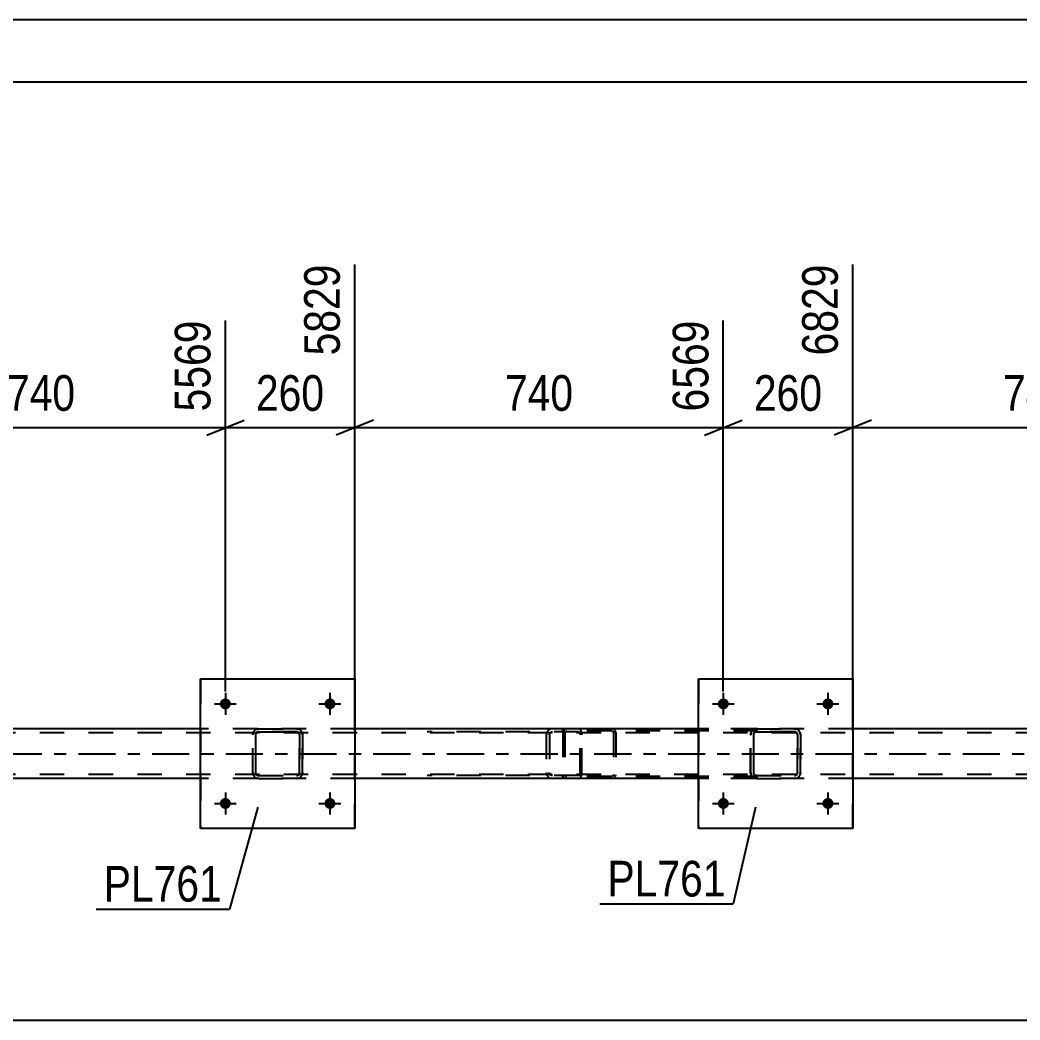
# Model space of a CAD drawing. Header units: millimetres. Extents: x -82 to 759, y -428 to 166.
# Drawn here: x 205.3 to 285.6, y 85.3 to 165.6 of the extents above; entities that cross this region are included whole.
import ezdxf

# ---------------------------------------------------------------- set-up
doc = ezdxf.new("R2010")
doc.units = ezdxf.units.MM
doc.linetypes.add('DXK_LINE_DOT2', pattern=[3.9198, 1.9599, -1.9599])
doc.linetypes.add('DXK_LINE_DOT3', pattern=[5.9187, 2.979, -0.9799, 0.9799, -0.9799])
doc.styles.add('Arial Narrow', font='ARIALN.TTF', dxfattribs={"height": 0.2})

# ---------------------------------------------------------------- blocks, each defined once
blk = doc.blocks.new('Unknown-814409776-1133')
at = {"color": 5, "linetype": 'Continuous'}
for p, q in [((759.422, 165.635), (-81.578, 165.635)), ((754.422, 160.635), (-76.578, 160.635))]:
    blk.add_line(p, q, dxfattribs=at)
blk = doc.blocks.new('Part-814409776-2629 - 2476')
at = {"color": 2, "linetype": 'Continuous'}
for p, q in [((259.819, 100.703), (259.819, 112.703)), ((259.819, 112.703), (259.819, 112.703)), ((259.819, 112.703), (272.219, 112.703)), ((272.219, 112.703), (272.219, 100.703)), ((259.819, 100.703), (259.819, 100.703)), ((272.219, 100.703), (259.819, 100.703))]:
    blk.add_line(p, q, dxfattribs=at)
at = {"color": 7, "linetype": 'DXK_LINE_DOT2'}
for p, q in [((259.819, 112.703), (259.819, 100.703)), ((259.819, 112.703), (259.819, 112.703)), ((272.219, 100.703), (272.219, 112.703)), ((259.819, 100.703), (259.819, 100.703))]:
    blk.add_line(p, q, dxfattribs=at)
blk = doc.blocks.new('Bolt-814409776-2478 - 2476')
at = {"linetype": 'Continuous'}
for points in [[(261.379, 102.704), (261.389, 102.796), (261.417, 102.883), (261.463, 102.963), (261.525, 103.031), (261.599, 103.085), (261.683, 103.123), (261.773, 103.142), (261.865, 103.142), (261.955, 103.123), (262.039, 103.085), (262.114, 103.031), (262.175, 102.963), (262.221, 102.883), (262.25, 102.796), (262.259, 102.704), (262.25, 102.613), (262.221, 102.525), (262.175, 102.445), (262.114, 102.377), (262.039, 102.323), (261.955, 102.286), (261.865, 102.266), (261.773, 102.266), (261.683, 102.286), (261.599, 102.323), (261.525, 102.377), (261.463, 102.445), (261.417, 102.525), (261.389, 102.613)], [(269.779, 102.704), (269.789, 102.796), (269.817, 102.883), (269.863, 102.963), (269.925, 103.031), (269.999, 103.085), (270.083, 103.123), (270.173, 103.142), (270.265, 103.142), (270.355, 103.123), (270.439, 103.085), (270.514, 103.031), (270.575, 102.963), (270.621, 102.883), (270.65, 102.796), (270.659, 102.704), (270.65, 102.613), (270.621, 102.525), (270.575, 102.445), (270.514, 102.377), (270.439, 102.323), (270.355, 102.286), (270.265, 102.266), (270.173, 102.266), (270.083, 102.286), (269.999, 102.323), (269.925, 102.377), (269.863, 102.445), (269.817, 102.525), (269.789, 102.613)]]:
    blk.add_hatch(color=1, dxfattribs=at).paths.add_polyline_path(points)
at = {"color": 1, "linetype": 'Continuous'}
for p, q in [((261.819, 103.584), (261.819, 101.824)), ((270.219, 103.584), (270.219, 101.824)), ((260.939, 102.704), (262.699, 102.704)), ((269.339, 102.704), (271.099, 102.704))]:
    blk.add_line(p, q, dxfattribs=at)
blk = doc.blocks.new('Part-814409776-2514 - 2476')
at = {"color": 7, "linetype": 'DXK_LINE_DOT2'}
for p, q in [((264.311, 108.668), (264.494, 108.704)), ((264.499, 108.703), (264.315, 108.667)), ((264.403, 108.446), (264.325, 108.394)), ((264.329, 108.393), (264.407, 108.445)), ((264.494, 108.464), (264.403, 108.446)), ((264.407, 108.445), (264.499, 108.463)), ((264.499, 108.703), (264.494, 108.704)), ((264.494, 108.704), (267.534, 108.704)), ((264.494, 108.464), (264.499, 108.463)), ((267.534, 108.464), (264.494, 108.464)), ((264.499, 108.703), (267.539, 108.703)), ((264.499, 108.463), (267.539, 108.463)), ((267.534, 108.704), (267.539, 108.703)), ((267.534, 108.704), (267.718, 108.668)), ((267.539, 108.463), (267.534, 108.464)), ((267.626, 108.446), (267.534, 108.464)), ((267.723, 108.667), (267.539, 108.703)), ((267.539, 108.463), (267.631, 108.445)), ((267.626, 108.446), (267.631, 108.445)), ((267.704, 108.394), (267.626, 108.446)), ((267.631, 108.445), (267.709, 108.393)), ((264.014, 108.224), (264.051, 108.408)), ((264.014, 108.224), (264.019, 108.223)), ((264.014, 105.184), (264.014, 108.224)), ((264.056, 108.407), (264.019, 108.223)), ((264.019, 105.183), (264.019, 108.223)), ((264.273, 108.316), (264.254, 108.224)), ((264.259, 108.223), (264.254, 108.224)), ((264.254, 108.224), (264.254, 105.184)), ((264.259, 108.223), (264.277, 108.315)), ((264.259, 105.183), (264.259, 108.223)), ((264.325, 108.394), (264.273, 108.316)), ((264.277, 108.315), (264.329, 108.393)), ((267.756, 108.316), (267.704, 108.394)), ((267.709, 108.393), (267.761, 108.315)), ((267.774, 108.224), (267.756, 108.316)), ((267.761, 108.315), (267.779, 108.223)), ((267.779, 108.223), (267.774, 108.224)), ((267.774, 108.224), (267.774, 105.184)), ((267.779, 105.183), (267.779, 108.223)), ((267.978, 108.408), (268.014, 108.224)), ((268.019, 108.223), (267.982, 108.407)), ((268.019, 108.223), (268.014, 108.224)), ((268.014, 108.224), (268.014, 105.184)), ((268.019, 105.183), (268.019, 108.223)), ((264.019, 105.183), (264.014, 105.184)), ((264.051, 105.001), (264.014, 105.184)), ((264.019, 105.183), (264.056, 105)), ((264.254, 105.184), (264.259, 105.183)), ((264.254, 105.184), (264.273, 105.092)), ((264.277, 105.092), (264.259, 105.183)), ((264.273, 105.092), (264.325, 105.015)), ((264.329, 105.014), (264.277, 105.092)), ((264.311, 104.741), (264.315, 104.74)), ((264.494, 104.704), (264.311, 104.741)), ((264.315, 104.74), (264.499, 104.703)), ((264.325, 105.015), (264.403, 104.963)), ((264.407, 104.962), (264.329, 105.014)), ((264.403, 104.963), (264.494, 104.944)), ((264.499, 104.943), (264.407, 104.962)), ((264.499, 104.943), (264.494, 104.944)), ((264.494, 104.944), (267.534, 104.944)), ((264.499, 104.703), (264.494, 104.704)), ((264.494, 104.704), (267.534, 104.704)), ((264.499, 104.943), (267.539, 104.943)), ((264.499, 104.703), (267.539, 104.703)), ((267.534, 104.944), (267.626, 104.963)), ((267.534, 104.944), (267.539, 104.943)), ((267.718, 104.741), (267.534, 104.704)), ((267.534, 104.704), (267.539, 104.703)), ((267.631, 104.962), (267.539, 104.943)), ((267.539, 104.703), (267.723, 104.74)), ((267.626, 104.963), (267.704, 105.015)), ((267.709, 105.014), (267.631, 104.962)), ((267.704, 105.015), (267.756, 105.092)), ((267.761, 105.092), (267.709, 105.014)), ((267.756, 105.092), (267.774, 105.184)), ((267.779, 105.183), (267.761, 105.092)), ((267.774, 105.184), (267.779, 105.183)), ((268.014, 105.184), (267.978, 105.001)), ((267.982, 105), (268.019, 105.183)), ((268.014, 105.184), (268.019, 105.183))]:
    blk.add_line(p, q, dxfattribs=at)
at = {"color": 7, "linetype": 'DXK_LINE_DOT3'}
blk.add_line((266.022, 106.703), (266.011, 106.705), dxfattribs=at)
at = {"color": 7, "linetype": 'DXK_LINE_DOT2'}
for centre, start, end in [((264.494, 108.224), 112.5, 157.5), ((264.499, 108.223), 112.5, 157.5), ((267.534, 108.224), 22.49999, 67.49999), ((267.539, 108.223), 22.49999, 67.49999), ((264.494, 105.184), 202.49999, 247.49999), ((264.499, 105.183), 202.49999, 247.49999), ((267.534, 105.184), 292.5, 337.5), ((267.539, 105.183), 292.5, 337.5)]:
    blk.add_arc(centre, 0.48, start, end, dxfattribs=at)
blk = doc.blocks.new('Part-814409776-2566 - 2476')
at = {"color": 2, "linetype": 'Continuous'}
for p, q in [((219.819, 108.704), (192.219, 108.704)), ((259.819, 108.704), (232.219, 108.704)), ((299.822, 108.704), (272.219, 108.704)), ((219.819, 104.704), (192.219, 104.704)), ((259.819, 104.704), (232.219, 104.704)), ((299.822, 104.704), (272.219, 104.704))]:
    blk.add_line(p, q, dxfattribs=at)
at = {"color": 7, "linetype": 'DXK_LINE_DOT2'}
for p, q in [((232.219, 108.704), (219.819, 108.704)), ((272.219, 108.704), (259.819, 108.704)), ((647.894, 108.384), (50.22, 108.384)), ((647.894, 105.024), (50.22, 105.024)), ((232.219, 104.704), (219.819, 104.704)), ((272.219, 104.704), (259.819, 104.704))]:
    blk.add_line(p, q, dxfattribs=at)
at = {"color": 7, "linetype": 'DXK_LINE_DOT3'}
blk.add_line((50.22, 106.704), (647.894, 106.704), dxfattribs=at)
blk = doc.blocks.new('Part-814409776-2623 - 2476')
at = {"color": 2, "linetype": 'Continuous'}
for p, q in [((219.819, 100.703), (219.819, 112.703)), ((219.819, 112.703), (219.819, 112.703)), ((219.819, 112.703), (232.219, 112.703)), ((232.219, 112.703), (232.219, 100.703)), ((219.819, 100.703), (219.819, 100.703)), ((232.219, 100.703), (219.819, 100.703))]:
    blk.add_line(p, q, dxfattribs=at)
at = {"color": 7, "linetype": 'DXK_LINE_DOT2'}
for p, q in [((219.819, 112.703), (219.819, 100.703)), ((219.819, 112.703), (219.819, 112.703)), ((232.219, 100.703), (232.219, 112.703)), ((219.819, 100.703), (219.819, 100.703))]:
    blk.add_line(p, q, dxfattribs=at)
blk = doc.blocks.new('Part-814409776-2624 - 2476')
at = {"color": 7, "linetype": 'DXK_LINE_DOT2'}
for p, q in [((224.311, 108.668), (224.494, 108.704)), ((224.499, 108.703), (224.315, 108.667)), ((224.403, 108.446), (224.325, 108.394)), ((224.329, 108.393), (224.407, 108.445)), ((224.494, 108.464), (224.403, 108.446)), ((224.407, 108.445), (224.499, 108.463)), ((224.499, 108.703), (224.494, 108.704)), ((224.494, 108.704), (227.534, 108.704)), ((224.494, 108.464), (224.499, 108.463)), ((227.534, 108.464), (224.494, 108.464)), ((224.499, 108.703), (227.539, 108.703)), ((224.499, 108.463), (227.539, 108.463)), ((227.534, 108.704), (227.539, 108.703)), ((227.534, 108.704), (227.718, 108.668)), ((227.539, 108.463), (227.534, 108.464)), ((227.626, 108.446), (227.534, 108.464)), ((227.723, 108.667), (227.539, 108.703)), ((227.539, 108.463), (227.631, 108.445)), ((227.626, 108.446), (227.631, 108.445)), ((227.704, 108.394), (227.626, 108.446)), ((227.631, 108.445), (227.709, 108.393)), ((224.014, 108.224), (224.051, 108.408)), ((224.014, 108.224), (224.019, 108.223)), ((224.014, 105.184), (224.014, 108.224)), ((224.056, 108.407), (224.019, 108.223)), ((224.019, 105.183), (224.019, 108.223)), ((224.273, 108.316), (224.254, 108.224)), ((224.259, 108.223), (224.254, 108.224)), ((224.254, 108.224), (224.254, 105.184)), ((224.259, 108.223), (224.277, 108.315)), ((224.259, 105.183), (224.259, 108.223)), ((224.325, 108.394), (224.273, 108.316)), ((224.277, 108.315), (224.329, 108.393)), ((227.756, 108.316), (227.704, 108.394)), ((227.709, 108.393), (227.761, 108.315)), ((227.774, 108.224), (227.756, 108.316)), ((227.761, 108.315), (227.779, 108.223)), ((227.779, 108.223), (227.774, 108.224)), ((227.774, 108.224), (227.774, 105.184)), ((227.779, 105.183), (227.779, 108.223)), ((227.978, 108.408), (228.014, 108.224)), ((228.019, 108.223), (227.983, 108.407)), ((228.019, 108.223), (228.014, 108.224)), ((228.014, 108.224), (228.014, 105.184)), ((228.019, 105.183), (228.019, 108.223)), ((224.019, 105.183), (224.014, 105.184)), ((224.051, 105.001), (224.014, 105.184)), ((224.019, 105.183), (224.056, 105)), ((224.254, 105.184), (224.259, 105.183)), ((224.254, 105.184), (224.273, 105.092)), ((224.277, 105.092), (224.259, 105.183)), ((224.273, 105.092), (224.325, 105.015)), ((224.329, 105.014), (224.277, 105.092)), ((224.311, 104.741), (224.315, 104.74)), ((224.494, 104.704), (224.311, 104.741)), ((224.315, 104.74), (224.499, 104.703)), ((224.325, 105.015), (224.403, 104.963)), ((224.407, 104.962), (224.329, 105.014)), ((224.403, 104.963), (224.494, 104.944)), ((224.499, 104.943), (224.407, 104.962)), ((224.499, 104.943), (224.494, 104.944)), ((224.494, 104.944), (227.534, 104.944)), ((224.499, 104.703), (224.494, 104.704)), ((224.494, 104.704), (227.534, 104.704)), ((224.499, 104.943), (227.539, 104.943)), ((224.499, 104.703), (227.539, 104.703)), ((227.534, 104.944), (227.626, 104.963)), ((227.534, 104.944), (227.539, 104.943)), ((227.718, 104.741), (227.534, 104.704)), ((227.534, 104.704), (227.539, 104.703)), ((227.631, 104.962), (227.539, 104.943)), ((227.539, 104.703), (227.723, 104.74)), ((227.626, 104.963), (227.704, 105.015)), ((227.709, 105.014), (227.631, 104.962)), ((227.704, 105.015), (227.756, 105.092)), ((227.761, 105.092), (227.709, 105.014)), ((227.756, 105.092), (227.774, 105.184)), ((227.779, 105.183), (227.761, 105.092)), ((227.774, 105.184), (227.779, 105.183)), ((228.014, 105.184), (227.978, 105.001)), ((227.983, 105), (228.019, 105.183)), ((228.014, 105.184), (228.019, 105.183))]:
    blk.add_line(p, q, dxfattribs=at)
at = {"color": 7, "linetype": 'DXK_LINE_DOT3'}
blk.add_line((226.022, 106.703), (226.011, 106.705), dxfattribs=at)
at = {"color": 7, "linetype": 'DXK_LINE_DOT2'}
for centre, start, end in [((224.494, 108.224), 112.5, 157.5), ((224.499, 108.223), 112.5, 157.5), ((227.534, 108.224), 22.49999, 67.49999), ((227.539, 108.223), 22.49999, 67.49999), ((224.494, 105.184), 202.49999, 247.49999), ((224.499, 105.183), 202.49999, 247.49999), ((227.534, 105.184), 292.5, 337.5), ((227.539, 105.183), 292.5, 337.5)]:
    blk.add_arc(centre, 0.48, start, end, dxfattribs=at)
blk = doc.blocks.new('Bolt-814409776-2633 - 2476')
at = {"linetype": 'Continuous'}
for points in [[(221.379, 110.704), (221.389, 110.796), (221.417, 110.883), (221.463, 110.963), (221.525, 111.031), (221.599, 111.085), (221.683, 111.123), (221.773, 111.142), (221.865, 111.142), (221.955, 111.123), (222.039, 111.085), (222.114, 111.031), (222.175, 110.963), (222.221, 110.883), (222.25, 110.796), (222.259, 110.704), (222.25, 110.613), (222.221, 110.525), (222.175, 110.445), (222.114, 110.377), (222.039, 110.323), (221.955, 110.286), (221.865, 110.266), (221.773, 110.266), (221.683, 110.286), (221.599, 110.323), (221.525, 110.377), (221.463, 110.445), (221.417, 110.525), (221.389, 110.613)], [(229.779, 110.704), (229.789, 110.796), (229.817, 110.883), (229.863, 110.963), (229.925, 111.031), (229.999, 111.085), (230.083, 111.123), (230.173, 111.142), (230.265, 111.142), (230.355, 111.123), (230.439, 111.085), (230.514, 111.031), (230.575, 110.963), (230.621, 110.883), (230.65, 110.796), (230.659, 110.704), (230.65, 110.613), (230.621, 110.525), (230.575, 110.445), (230.514, 110.377), (230.439, 110.323), (230.355, 110.286), (230.265, 110.266), (230.173, 110.266), (230.083, 110.286), (229.999, 110.323), (229.925, 110.377), (229.863, 110.445), (229.817, 110.525), (229.789, 110.613)]]:
    blk.add_hatch(color=1, dxfattribs=at).paths.add_polyline_path(points)
at = {"color": 1, "linetype": 'Continuous'}
for p, q in [((221.819, 111.584), (221.819, 109.824)), ((230.219, 111.584), (230.219, 109.824)), ((220.939, 110.704), (222.699, 110.704)), ((229.339, 110.704), (231.099, 110.704))]:
    blk.add_line(p, q, dxfattribs=at)
blk = doc.blocks.new('Bolt-814409776-2634 - 2476')
at = {"linetype": 'Continuous'}
for points in [[(221.379, 102.704), (221.389, 102.796), (221.417, 102.883), (221.463, 102.963), (221.525, 103.031), (221.599, 103.085), (221.683, 103.123), (221.773, 103.142), (221.865, 103.142), (221.955, 103.123), (222.039, 103.085), (222.114, 103.031), (222.175, 102.963), (222.221, 102.883), (222.25, 102.796), (222.259, 102.704), (222.25, 102.613), (222.221, 102.525), (222.175, 102.445), (222.114, 102.377), (222.039, 102.323), (221.955, 102.286), (221.865, 102.266), (221.773, 102.266), (221.683, 102.286), (221.599, 102.323), (221.525, 102.377), (221.463, 102.445), (221.417, 102.525), (221.389, 102.613)], [(229.779, 102.704), (229.789, 102.796), (229.817, 102.883), (229.863, 102.963), (229.925, 103.031), (229.999, 103.085), (230.083, 103.123), (230.173, 103.142), (230.265, 103.142), (230.355, 103.123), (230.439, 103.085), (230.514, 103.031), (230.575, 102.963), (230.621, 102.883), (230.65, 102.796), (230.659, 102.704), (230.65, 102.613), (230.621, 102.525), (230.575, 102.445), (230.514, 102.377), (230.439, 102.323), (230.355, 102.286), (230.265, 102.266), (230.173, 102.266), (230.083, 102.286), (229.999, 102.323), (229.925, 102.377), (229.863, 102.445), (229.817, 102.525), (229.789, 102.613)]]:
    blk.add_hatch(color=1, dxfattribs=at).paths.add_polyline_path(points)
at = {"color": 1, "linetype": 'Continuous'}
for p, q in [((221.819, 103.584), (221.819, 101.824)), ((230.219, 103.584), (230.219, 101.824)), ((220.939, 102.704), (222.699, 102.704)), ((229.339, 102.704), (231.099, 102.704))]:
    blk.add_line(p, q, dxfattribs=at)
blk = doc.blocks.new('Bolt-814409776-2635 - 2476')
at = {"linetype": 'Continuous'}
for points in [[(261.379, 110.704), (261.389, 110.796), (261.417, 110.883), (261.463, 110.963), (261.525, 111.031), (261.599, 111.085), (261.683, 111.123), (261.773, 111.142), (261.865, 111.142), (261.955, 111.123), (262.039, 111.085), (262.114, 111.031), (262.175, 110.963), (262.221, 110.883), (262.25, 110.796), (262.259, 110.704), (262.25, 110.613), (262.221, 110.525), (262.175, 110.445), (262.114, 110.377), (262.039, 110.323), (261.955, 110.286), (261.865, 110.266), (261.773, 110.266), (261.683, 110.286), (261.599, 110.323), (261.525, 110.377), (261.463, 110.445), (261.417, 110.525), (261.389, 110.613)], [(269.779, 110.704), (269.789, 110.796), (269.817, 110.883), (269.863, 110.963), (269.925, 111.031), (269.999, 111.085), (270.083, 111.123), (270.173, 111.142), (270.265, 111.142), (270.355, 111.123), (270.439, 111.085), (270.514, 111.031), (270.575, 110.963), (270.621, 110.883), (270.65, 110.796), (270.659, 110.704), (270.65, 110.613), (270.621, 110.525), (270.575, 110.445), (270.514, 110.377), (270.439, 110.323), (270.355, 110.286), (270.265, 110.266), (270.173, 110.266), (270.083, 110.286), (269.999, 110.323), (269.925, 110.377), (269.863, 110.445), (269.817, 110.525), (269.789, 110.613)]]:
    blk.add_hatch(color=1, dxfattribs=at).paths.add_polyline_path(points)
at = {"color": 1, "linetype": 'Continuous'}
for p, q in [((261.819, 111.584), (261.819, 109.824)), ((270.219, 111.584), (270.219, 109.824)), ((260.939, 110.704), (262.699, 110.704)), ((269.339, 110.704), (271.099, 110.704))]:
    blk.add_line(p, q, dxfattribs=at)
blk = doc.blocks.new('Part-814409776-2733 - 2476')
at = {"color": 7, "linetype": 'DXK_LINE_DOT2'}
for p, q in [((248.941, 108.507), (248.916, 108.384)), ((249.086, 108.384), (249.099, 108.446)), ((249.099, 108.446), (249.136, 108.497)), ((249.256, 108.704), (249.126, 108.68)), ((249.136, 108.497), (249.191, 108.532)), ((249.191, 108.532), (249.256, 108.544)), ((264.585, 108.704), (249.256, 108.704)), ((264.585, 108.544), (249.256, 108.544)), ((252.962, 108.68), (252.832, 108.704)), ((252.832, 108.544), (252.897, 108.532)), ((252.897, 108.532), (252.921, 108.517)), ((252.921, 108.517), (252.952, 108.497)), ((252.952, 108.497), (252.989, 108.446)), ((252.989, 108.446), (253.002, 108.384)), ((253.172, 108.384), (253.146, 108.507)), ((248.916, 108.384), (248.916, 105.024)), ((249.086, 108.384), (249.086, 105.024)), ((253.002, 108.384), (253.002, 105.024)), ((253.172, 108.384), (253.172, 105.024)), ((248.916, 105.024), (248.941, 104.902)), ((249.099, 104.963), (249.086, 105.024)), ((249.136, 104.911), (249.099, 104.963)), ((249.126, 104.729), (249.256, 104.704)), ((249.136, 104.911), (249.167, 104.892)), ((249.167, 104.892), (249.191, 104.877)), ((249.191, 104.877), (249.256, 104.864)), ((264.585, 104.864), (249.256, 104.864)), ((264.585, 104.704), (249.256, 104.704)), ((252.897, 104.877), (252.832, 104.864)), ((252.832, 104.704), (252.962, 104.729)), ((252.952, 104.911), (252.897, 104.877)), ((252.989, 104.963), (252.952, 104.911)), ((253.002, 105.024), (252.989, 104.963)), ((253.146, 104.902), (253.172, 105.024))]:
    blk.add_line(p, q, dxfattribs=at)
for centre, start, end in [((249.243, 108.37), 110.75831, 155.68004), ((252.845, 108.37), 24.31996, 69.24168), ((249.243, 105.038), 204.31996, 249.24168), ((252.845, 105.038), 290.75831, 335.68004)]:
    blk.add_arc(centre, 0.331, start, end, dxfattribs=at)
blk = doc.blocks.new('Part-814409776-2734 - 2476')
at = {"color": 7, "linetype": 'DXK_LINE_DOT2'}
for p, q in [((250.192, 108.704), (238.035, 108.704)), ((250.192, 108.464), (238.035, 108.464)), ((248.1, 108.704), (247.908, 108.668)), ((247.923, 108.394), (248.004, 108.446)), ((248.004, 108.446), (248.1, 108.464)), ((248.916, 108.464), (248.916, 108.704)), ((250.295, 108.668), (250.192, 108.704)), ((250.192, 108.464), (250.244, 108.446)), ((250.244, 108.446), (250.288, 108.394)), ((250.383, 108.564), (250.295, 108.668)), ((250.442, 108.408), (250.383, 108.564)), ((247.615, 108.309), (247.598, 108.224)), ((247.598, 108.224), (247.598, 105.184)), ((247.636, 108.408), (247.615, 108.309)), ((247.849, 108.224), (247.868, 108.316)), ((247.849, 108.224), (247.849, 105.184)), ((247.868, 108.316), (247.923, 108.394)), ((250.288, 108.394), (250.317, 108.316)), ((250.317, 108.316), (250.327, 108.224)), ((250.327, 105.184), (250.327, 108.224)), ((250.463, 108.224), (250.442, 108.408)), ((250.463, 105.184), (250.463, 108.224)), ((250.192, 104.944), (238.035, 104.944)), ((250.192, 104.704), (238.035, 104.704)), ((247.598, 105.184), (247.615, 105.099)), ((247.615, 105.099), (247.636, 105.001)), ((247.868, 105.092), (247.849, 105.184)), ((247.923, 105.015), (247.868, 105.092)), ((247.908, 104.741), (248.1, 104.704)), ((248.004, 104.963), (247.923, 105.015)), ((248.1, 104.944), (248.004, 104.963)), ((248.916, 104.704), (248.916, 104.944)), ((250.244, 104.963), (250.192, 104.944)), ((250.192, 104.704), (250.295, 104.741)), ((250.288, 105.015), (250.244, 104.963)), ((250.317, 105.092), (250.288, 105.015)), ((250.295, 104.741), (250.383, 104.845)), ((250.327, 105.184), (250.317, 105.092)), ((250.383, 104.845), (250.442, 105.001)), ((250.442, 105.001), (250.463, 105.184))]:
    blk.add_line(p, q, dxfattribs=at)
for centre, start, end in [((248.086, 108.209), 111.1941, 156.15059), ((248.086, 105.2), 203.8494, 248.8059)]:
    blk.add_arc(centre, 0.492, start, end, dxfattribs=at)
blk = doc.blocks.new('StraightDimension-814409776-30420 - 2476')
at = {"color": 7, "linetype": 'Continuous'}
for p, q in [((232.214, 109.704), (232.214, 146.006)), ((221.819, 111.704), (221.819, 141.506)), ((220.319, 132.294), (223.319, 133.494)), ((233.714, 133.494), (230.714, 132.294)), ((221.819, 132.894), (232.214, 132.894))]:
    blk.add_line(p, q, dxfattribs=at)
at = {"color": 0}
blk.add_wipeout([(230.359, 133.644), (230.359, 137.844), (223.675, 137.844), (223.675, 133.644)], dxfattribs=at)
at = {"color": 3, "style": 'Arial Narrow'}
blk.add_text('260', height=2.8633, dxfattribs=at).set_placement((224.275, 134.244))
at = {"color": 0, "linetype": 'Continuous'}
blk.add_wipeout([(231.614, 146.606), (227.414, 146.606), (227.415, 138.094), (231.615, 138.094)], dxfattribs=at)
at = {"color": 3, "linetype": 'Continuous', "style": 'Arial Narrow'}
blk.add_text('5829', height=2.8633, rotation=90.00021, dxfattribs=at).set_placement((231.014, 138.694))
blk = doc.blocks.new('StraightDimension-814409776-30419 - 2476')
at = {"color": 7, "linetype": 'Continuous'}
for p, q in [((232.214, 109.704), (232.214, 146.006)), ((261.819, 111.704), (261.819, 141.506)), ((233.714, 133.494), (230.714, 132.294)), ((260.319, 132.294), (263.319, 133.494)), ((232.214, 132.894), (261.819, 132.894))]:
    blk.add_line(p, q, dxfattribs=at)
at = {"color": 0}
blk.add_wipeout([(250.359, 133.644), (250.359, 137.844), (243.675, 137.844), (243.675, 133.644)], dxfattribs=at)
at = {"color": 3, "style": 'Arial Narrow'}
blk.add_text('740', height=2.8633, dxfattribs=at).set_placement((244.275, 134.244))
at = {"color": 0, "linetype": 'Continuous'}
blk.add_wipeout([(261.219, 142.106), (257.019, 142.106), (257.019, 133.594), (261.219, 133.594)], dxfattribs=at)
at = {"color": 3, "linetype": 'Continuous', "style": 'Arial Narrow'}
blk.add_text('6569', height=2.8633, rotation=90.00021, dxfattribs=at).set_placement((260.619, 134.194))
blk = doc.blocks.new('StraightDimension-814409776-2878 - 2476')
at = {"color": 7, "linetype": 'Continuous'}
blk.add_line((82.655, 85.311), (647.894, 85.311), dxfattribs=at)
blk = doc.blocks.new('StraightDimension-814409776-30417 - 2476')
at = {"color": 7, "linetype": 'Continuous'}
for p, q in [((272.214, 109.704), (272.214, 146.006)), ((301.822, 111.704), (301.822, 141.506)), ((273.714, 133.494), (270.714, 132.294)), ((300.322, 132.294), (303.322, 133.494)), ((272.214, 132.894), (301.822, 132.894))]:
    blk.add_line(p, q, dxfattribs=at)
at = {"color": 0}
blk.add_wipeout([(290.36, 133.644), (290.36, 137.844), (283.676, 137.844), (283.676, 133.644)], dxfattribs=at)
at = {"color": 3, "style": 'Arial Narrow'}
blk.add_text('740', height=2.8633, dxfattribs=at).set_placement((284.276, 134.244))
at = {"color": 0, "linetype": 'Continuous'}
blk.add_wipeout([(301.222, 142.106), (297.022, 142.106), (297.022, 133.594), (301.222, 133.594)], dxfattribs=at)
at = {"color": 3, "linetype": 'Continuous', "style": 'Arial Narrow'}
blk.add_text('7569', height=2.8633, rotation=90.00021, dxfattribs=at).set_placement((300.622, 134.194))
blk = doc.blocks.new('StraightDimension-814409776-30418 - 2476')
at = {"color": 7, "linetype": 'Continuous'}
for p, q in [((272.214, 109.704), (272.214, 146.006)), ((261.819, 111.704), (261.819, 141.506)), ((260.319, 132.294), (263.319, 133.494)), ((273.714, 133.494), (270.714, 132.294)), ((261.819, 132.894), (272.214, 132.894))]:
    blk.add_line(p, q, dxfattribs=at)
at = {"color": 0}
blk.add_wipeout([(270.359, 133.644), (270.359, 137.844), (263.675, 137.844), (263.675, 133.644)], dxfattribs=at)
at = {"color": 3, "style": 'Arial Narrow'}
blk.add_text('260', height=2.8633, dxfattribs=at).set_placement((264.275, 134.244))
at = {"color": 0, "linetype": 'Continuous'}
blk.add_wipeout([(271.614, 146.606), (267.414, 146.606), (267.414, 138.094), (271.614, 138.094)], dxfattribs=at)
at = {"color": 3, "linetype": 'Continuous', "style": 'Arial Narrow'}
blk.add_text('6829', height=2.8633, rotation=90.00021, dxfattribs=at).set_placement((271.014, 138.694))
blk = doc.blocks.new('StraightDimension-814409776-30421 - 2476')
at = {"color": 7, "linetype": 'Continuous'}
for p, q in [((192.219, 109.704), (192.219, 146.006)), ((221.819, 111.704), (221.819, 141.506)), ((193.719, 133.494), (190.719, 132.294)), ((220.319, 132.294), (223.319, 133.494)), ((192.219, 132.894), (221.819, 132.894))]:
    blk.add_line(p, q, dxfattribs=at)
at = {"color": 0}
blk.add_wipeout([(210.362, 133.644), (210.362, 137.844), (203.677, 137.844), (203.677, 133.644)], dxfattribs=at)
at = {"color": 3, "style": 'Arial Narrow'}
blk.add_text('740', height=2.8633, dxfattribs=at).set_placement((204.277, 134.244))
at = {"color": 0, "linetype": 'Continuous'}
blk.add_wipeout([(221.219, 142.106), (217.019, 142.106), (217.019, 133.594), (221.219, 133.594)], dxfattribs=at)
at = {"color": 3, "linetype": 'Continuous', "style": 'Arial Narrow'}
blk.add_text('5569', height=2.8633, rotation=90.00021, dxfattribs=at).set_placement((220.619, 134.194))
blk = doc.blocks.new('Mark-814409776-2625 - 2476')
at = {"color": 30, "linetype": 'Continuous'}
for p in [(264.415, 102.417), (251.91, 94.634)]:
    blk.add_line(p, (262.614, 94.634), dxfattribs=at)
at = {"color": 0}
blk.add_wipeout([(262.014, 95.234), (262.014, 98.234), (252.51, 98.234), (252.51, 95.234)], dxfattribs=at)
blk.add_wipeout([(262.014, 95.234), (262.014, 98.234), (252.51, 98.234), (252.51, 95.234)], dxfattribs=at)
at = {"color": 3, "style": 'Arial Narrow'}
blk.add_text('PL761', height=2.8633, dxfattribs=at).set_placement((252.51, 95.234))
blk = doc.blocks.new('Mark-814409776-2619 - 2476')
at = {"color": 30, "linetype": 'Continuous'}
for p in [(224.416, 102.417), (211.448, 94.22)]:
    blk.add_line(p, (222.152, 94.22), dxfattribs=at)
at = {"color": 0}
blk.add_wipeout([(221.552, 94.82), (221.552, 97.82), (212.048, 97.82), (212.048, 94.82)], dxfattribs=at)
blk.add_wipeout([(221.552, 94.82), (221.552, 97.82), (212.048, 97.82), (212.048, 94.82)], dxfattribs=at)
at = {"color": 3, "style": 'Arial Narrow'}
blk.add_text('PL761', height=2.8633, dxfattribs=at).set_placement((212.048, 94.82))

msp = doc.modelspace()

# ---------------------------------------------------------------- block references
for name in ['Unknown-814409776-1133', 'Part-814409776-2623 - 2476', 'Part-814409776-2629 - 2476', 'Bolt-814409776-2633 - 2476', 'Bolt-814409776-2635 - 2476', 'Part-814409776-2566 - 2476', 'Part-814409776-2624 - 2476', 'Part-814409776-2734 - 2476', 'Part-814409776-2733 - 2476', 'Part-814409776-2514 - 2476', 'Bolt-814409776-2634 - 2476', 'Bolt-814409776-2478 - 2476']:
    msp.add_blockref(name, (0, 0))

# ---------------------------------------------------------------- next in the draw order: block references
for name in ['StraightDimension-814409776-30420 - 2476', 'StraightDimension-814409776-30417 - 2476', 'StraightDimension-814409776-2878 - 2476']:
    msp.add_blockref(name, (0, 0))

# ---------------------------------------------------------------- next in the draw order: block references
for name in ['StraightDimension-814409776-30421 - 2476', 'StraightDimension-814409776-30419 - 2476', 'Mark-814409776-2619 - 2476', 'Mark-814409776-2625 - 2476']:
    msp.add_blockref(name, (0, 0))

# ---------------------------------------------------------------- next in the draw order: block references
msp.add_blockref('StraightDimension-814409776-30418 - 2476', (0, 0))

doc.saveas('drawing.dxf')
